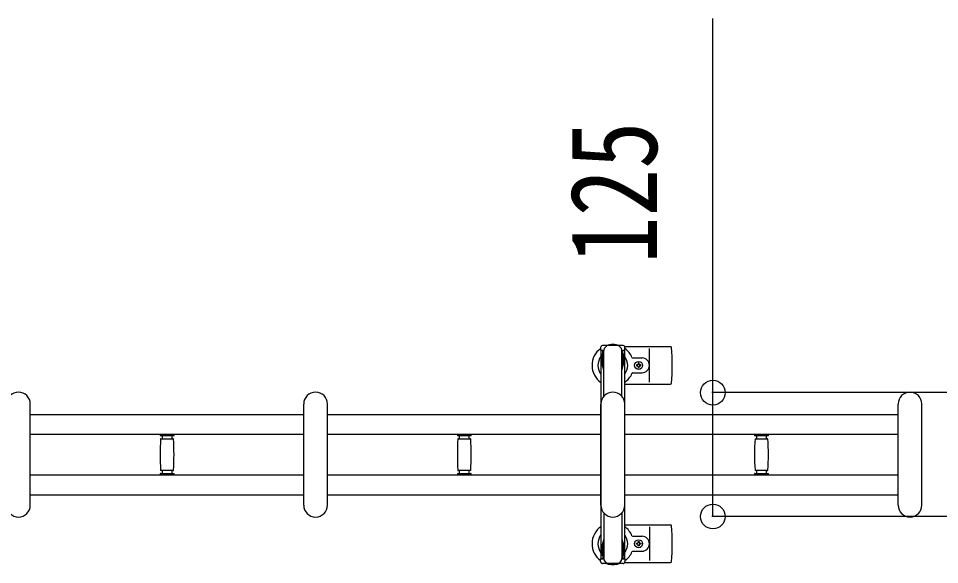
# Model space of a CAD drawing. Units: millimetres, scale not verified. Extents: x -16820 to 16820, y -11880 to 11880.
# Drawn here: x 687 to 1617, y 8059 to 8610 of the extents above; entities that cross this region are included whole.
import ezdxf
from ezdxf.enums import TextEntityAlignment as Align

# ---------------------------------------------------------------- set-up
doc = ezdxf.new("R2010")
doc.units = ezdxf.units.MM
doc.header["$LTSCALE"] = 50
for name, color, linetype in [('0-4_YKK_13', 4, 'Continuous'), ('0-5_YKK_A1', 4, 'Continuous'), ('0-6_YKK_D', 6, 'Continuous')]:
    doc.layers.add(name, color=color, linetype=linetype)
doc.styles.add('ＭＳ ゴシック', font='')
doc.styles.get('ＭＳ ゴシック').set_extended_font_data('MS Gothic')

msp = doc.modelspace()

# ---------------------------------------------------------------- linework, layer by layer
at = {"layer": '0-4_YKK_13'}
for p, q in [((1297.38, 8280), (1276.78, 8280)), ((1299.11, 8279), (1345.18, 8279)), ((1299.38, 8275.2), (1299.38, 8278)), ((1324.08, 8243), (1324.08, 8277)), ((1276.28, 8271.7), (1277.08, 8271.7)), ((1276.28, 8261.18), (1276.28, 8271.7)), ((1277.08, 8258.2), (1277.08, 8275.2)), ((1278.08, 8228.93), (1278.08, 8275)), ((1296.08, 8275.2), (1299.38, 8275.2)), ((1296.08, 8228.93), (1296.08, 8275)), ((1297.08, 8258.2), (1297.08, 8275.2)), ((1297.88, 8271.7), (1297.08, 8271.7)), ((1297.88, 8261.18), (1297.88, 8271.7)), ((1307.37, 8267.5), (1316.58, 8267.5)), ((1277.88, 8255.2), (1276.28, 8261.18)), ((1296.28, 8255.2), (1297.88, 8261.18)), ((1311.76, 8260.44), (1310.88, 8260.44)), ((1314.4, 8259.56), (1315.28, 8259.56)), ((1277.88, 8255.2), (1278.08, 8255.2)), ((1296.28, 8255.2), (1296.08, 8255.2)), ((1307.37, 8252.5), (1316.58, 8252.5)), ((1299.08, 8241), (1345.18, 8241)), ((699.08, 8119), (699.08, 8221)), ((975.08, 8119), (975.08, 8221)), ((999.08, 8119), (999.08, 8221)), ((1275.08, 8119), (1275.08, 8221)), ((1299.08, 8119), (1299.08, 8221)), ((1575.08, 8119), (1575.08, 8221)), ((1599.08, 8119), (1599.08, 8221)), ((830.15, 8190.6), (830.15, 8189.3)), ((830.15, 8190.6), (837.15, 8190.6)), ((837.15, 8189), (830.45, 8189)), ((830.94, 8186), (843.37, 8186)), ((832.15, 8189), (832.15, 8186)), ((837.15, 8190.6), (844.15, 8190.6)), ((843.85, 8189), (837.15, 8189)), ((842.15, 8186), (842.15, 8189)), ((844.15, 8189.3), (844.15, 8190.6)), ((1130.15, 8190.6), (1130.15, 8189.3)), ((1130.15, 8190.6), (1137.15, 8190.6)), ((1137.15, 8189), (1130.45, 8189)), ((1130.94, 8186), (1143.37, 8186)), ((1132.15, 8189), (1132.15, 8186)), ((1137.15, 8190.6), (1144.15, 8190.6)), ((1143.85, 8189), (1137.15, 8189)), ((1142.15, 8186), (1142.15, 8189)), ((1144.15, 8189.3), (1144.15, 8190.6)), ((1430.15, 8190.6), (1430.15, 8189.3)), ((1430.15, 8190.6), (1437.15, 8190.6)), ((1437.15, 8189), (1430.45, 8189)), ((1430.94, 8186), (1443.37, 8186)), ((1432.15, 8189), (1432.15, 8186)), ((1437.15, 8190.6), (1444.15, 8190.6)), ((1443.85, 8189), (1437.15, 8189)), ((1442.15, 8186), (1442.15, 8189)), ((1444.15, 8189.3), (1444.15, 8190.6)), ((830.15, 8150.7), (830.15, 8149.4)), ((830.15, 8149.4), (837.15, 8149.4)), ((830.45, 8151), (843.85, 8151)), ((837.15, 8154), (830.94, 8154)), ((832.15, 8154), (832.15, 8151)), ((843.37, 8154), (837.15, 8154)), ((837.15, 8149.4), (844.15, 8149.4)), ((842.15, 8151), (842.15, 8154)), ((844.15, 8149.4), (844.15, 8150.7)), ((1130.15, 8150.7), (1130.15, 8149.4)), ((1130.15, 8149.4), (1137.15, 8149.4)), ((1130.45, 8151), (1143.85, 8151)), ((1137.15, 8154), (1130.94, 8154)), ((1132.15, 8154), (1132.15, 8151)), ((1143.37, 8154), (1137.15, 8154)), ((1137.15, 8149.4), (1144.15, 8149.4)), ((1142.15, 8151), (1142.15, 8154)), ((1144.15, 8149.4), (1144.15, 8150.7)), ((1430.15, 8150.7), (1430.15, 8149.4)), ((1430.15, 8149.4), (1437.15, 8149.4)), ((1430.45, 8151), (1443.85, 8151)), ((1437.15, 8154), (1430.94, 8154)), ((1432.15, 8154), (1432.15, 8151)), ((1443.37, 8154), (1437.15, 8154)), ((1437.15, 8149.4), (1444.15, 8149.4)), ((1442.15, 8151), (1442.15, 8154)), ((1444.15, 8149.4), (1444.15, 8150.7)), ((1278.08, 8111.06), (1278.08, 8065)), ((1296.08, 8111.06), (1296.08, 8065)), ((1299.08, 8099), (1345.18, 8099)), ((1324.08, 8097), (1324.08, 8063)), ((1277.88, 8084.8), (1276.28, 8078.81)), ((1277.08, 8081.8), (1277.08, 8064.8)), ((1277.88, 8084.8), (1278.08, 8084.8)), ((1296.28, 8084.8), (1296.08, 8084.8)), ((1296.28, 8084.8), (1297.88, 8078.81)), ((1297.08, 8081.8), (1297.08, 8064.8)), ((1307.37, 8087.5), (1316.58, 8087.5)), ((1314.4, 8080.44), (1315.28, 8080.44)), ((1276.28, 8078.81), (1276.28, 8068.3)), ((1297.88, 8078.81), (1297.88, 8068.3)), ((1307.37, 8072.5), (1316.58, 8072.5)), ((1311.76, 8079.56), (1310.88, 8079.56)), ((1276.28, 8068.3), (1277.08, 8068.3)), ((1296.08, 8064.8), (1299.38, 8064.8)), ((1297.88, 8068.3), (1297.08, 8068.3)), ((1299.38, 8064.8), (1299.38, 8062)), ((1297.38, 8060), (1276.78, 8060)), ((1299.11, 8061), (1345.18, 8061))]:
    msp.add_line(p, q, dxfattribs=at)
for points in [[(1274.78, 8278), (1274.78, 8275.2), (1278.08, 8275.2)], [(1310.88, 8260.44), (1310.88, 8259.56), (1311.76, 8259.56)], [(1313.52, 8261.32), (1313.52, 8262.2), (1312.64, 8262.2), (1312.64, 8261.32)], [(1312.64, 8258.68), (1312.64, 8257.8), (1313.52, 8257.8), (1313.52, 8258.68)], [(1315.28, 8259.56), (1315.28, 8260.44), (1314.4, 8260.44)], [(1310.88, 8079.56), (1310.88, 8080.44), (1311.76, 8080.44)], [(1312.64, 8081.32), (1312.64, 8082.2), (1313.52, 8082.2), (1313.52, 8081.32)], [(1315.28, 8080.44), (1315.28, 8079.56), (1314.4, 8079.56)], [(1313.52, 8078.68), (1313.52, 8077.8), (1312.64, 8077.8), (1312.64, 8078.68)], [(1274.78, 8062), (1274.78, 8064.8), (1278.08, 8064.8)]]:
    msp.add_lwpolyline(points, dxfattribs=at)
for centre in [(1313.08, 8260), (1313.08, 8080)]:
    msp.add_circle(centre, 4, dxfattribs=at)
for centre, radius, start, end in [((1287.08, 8260), 21, 125.85347, 235.1501), ((1276.78, 8278), 2, 90, 180), ((1283.08, 8275), 5, 90, 180), ((1287.08, 8260), 21, 72.24721, 107.75279), ((1291.08, 8275), 5, 0, 90), ((1297.38, 8278), 2, 0, 90), ((1287.08, 8260), 21, 22.72842, 54.14653), ((1345.18, 8278), 1, 5.73917, 90), ((1166.08, 8260), 181, 354.26083, 5.73917), ((1287.08, 8260), 15, 143.1301, 216.8699), ((1287.08, 8260), 15, 323.1301, 36.8699), ((1307.37, 8268.5), 1, 202.72842, 270), ((1316.58, 8260), 7.5, 270, 90), ((1311.76, 8261.32), 0.88, 270, 0), ((1311.76, 8258.68), 0.88, 0, 90), ((1314.4, 8261.32), 0.88, 180, 270), ((1314.4, 8258.68), 0.88, 90, 180), ((1287.08, 8260), 21, 304.8499, 337.27158), ((1307.37, 8251.5), 1, 90, 157.27158), ((1345.18, 8242), 1, 270, 354.26083), ((687.08, 8221), 12, 0, 180), ((987.08, 8221), 12, 0, 180), ((1287.08, 8221), 12, 0, 180), ((1587.08, 8221), 12, 0, 180), ((830.45, 8189.3), 0.3, 180, 270), ((1086.15, 8170), 256, 176.47982, 183.52018), ((830.94, 8185.7), 0.3, 90, 176.47982), ((843.37, 8185.7), 0.3, 3.52018, 90), ((588.15, 8170), 256, 356.47982, 3.52018), ((843.85, 8189.3), 0.3, 270, 0), ((1130.45, 8189.3), 0.3, 180, 270), ((1386.15, 8170), 256, 176.47982, 183.52018), ((1130.94, 8185.7), 0.3, 90, 176.47982), ((1143.37, 8185.7), 0.3, 3.52018, 90), ((888.15, 8170), 256, 356.47982, 3.52018), ((1143.85, 8189.3), 0.3, 270, 0), ((1430.45, 8189.3), 0.3, 180, 270), ((1686.15, 8170), 256, 176.47982, 183.52018), ((1430.94, 8185.7), 0.3, 90, 176.47982), ((1443.37, 8185.7), 0.3, 3.52018, 90), ((1188.15, 8170), 256, 356.47982, 3.52018), ((1443.85, 8189.3), 0.3, 270, 0), ((830.45, 8150.7), 0.3, 90, 180), ((830.94, 8154.3), 0.3, 183.52018, 270), ((843.37, 8154.3), 0.3, 270, 356.47982), ((843.85, 8150.7), 0.3, 0, 90), ((1130.45, 8150.7), 0.3, 90, 180), ((1130.94, 8154.3), 0.3, 183.52018, 270), ((1143.37, 8154.3), 0.3, 270, 356.47982), ((1143.85, 8150.7), 0.3, 0, 90), ((1430.45, 8150.7), 0.3, 90, 180), ((1430.94, 8154.3), 0.3, 183.52018, 270), ((1443.37, 8154.3), 0.3, 270, 356.47982), ((1443.85, 8150.7), 0.3, 0, 90), ((687.08, 8119), 12, 180, 0), ((987.08, 8119), 12, 180, 0), ((1287.08, 8119), 12, 180, 0), ((1587.08, 8119), 12, 180, 0), ((1345.18, 8098), 1, 5.73917, 90), ((1287.08, 8080), 21, 124.8499, 234.14653), ((1287.08, 8080), 21, 22.72842, 55.1501), ((1166.08, 8080), 181, 354.26083, 5.73917), ((1287.08, 8080), 15, 143.1301, 216.8699), ((1287.08, 8080), 15, 323.1301, 36.8699), ((1307.37, 8088.5), 1, 202.72842, 270), ((1311.76, 8081.32), 0.88, 270, 0), ((1314.4, 8081.32), 0.88, 180, 270), ((1316.58, 8080), 7.5, 270, 90), ((1287.08, 8080), 21, 305.85347, 337.27158), ((1307.37, 8071.5), 1, 90, 157.27158), ((1311.76, 8078.68), 0.88, 0, 90), ((1314.4, 8078.68), 0.88, 90, 180), ((1276.78, 8062), 2, 180, 270), ((1283.08, 8065), 5, 180, 270), ((1291.08, 8065), 5, 270, 0), ((1297.38, 8062), 2, 270, 0), ((1345.18, 8062), 1, 270, 354.26083), ((1287.08, 8080), 21, 252.24721, 287.75279)]:
    msp.add_arc(centre, radius, start, end, dxfattribs=at)
at = {"layer": '0-5_YKK_A1'}
for p, q in [((1275.08, 8275), (1275.08, 8065)), ((1277.08, 8275), (1275.08, 8275)), ((1299.08, 8275), (1297.08, 8275)), ((1299.08, 8065), (1299.08, 8275)), ((699.08, 8210.5), (975.08, 8210.5)), ((999.08, 8210.5), (1275.08, 8210.5)), ((1299.08, 8210.5), (1575.08, 8210.5)), ((699.08, 8190.5), (975.08, 8190.5)), ((999.08, 8190.5), (1275.08, 8190.5)), ((1299.08, 8190.5), (1575.08, 8190.5)), ((699.08, 8149.5), (975.08, 8149.5)), ((999.08, 8149.5), (1275.08, 8149.5)), ((1299.08, 8149.5), (1575.08, 8149.5)), ((699.08, 8129.5), (975.08, 8129.5)), ((999.08, 8129.5), (1275.08, 8129.5)), ((1299.08, 8129.5), (1575.08, 8129.5)), ((1275.08, 8065), (1278.08, 8065)), ((1296.08, 8065), (1299.08, 8065))]:
    msp.add_line(p, q, dxfattribs=at)
at = {"layer": '0-6_YKK_D'}
for p, q in [((1689.58, 8232.5), (1387.08, 8232.5)), ((1689.58, 8107.5), (1387.08, 8107.5))]:
    msp.add_line(p, q, dxfattribs=at)
msp.add_lwpolyline([(1388.08, 8107.5), (1388.08, 8232.5), (1388.08, 8610.1)], dxfattribs=at)
for centre in [(1388.08, 8232.5), (1388.08, 8107.5)]:
    msp.add_circle(centre, 12.5, dxfattribs=at)

# ---------------------------------------------------------------- texts
at = {"layer": '0-6_YKK_D', "style": 'ＭＳ ゴシック', "width": 0.8}
msp.add_text('125', height=87.98, rotation=90, dxfattribs=at).set_placement((1358.08, 8362.5), align=Align.BOTTOM_LEFT)

doc.saveas('drawing.dxf')
